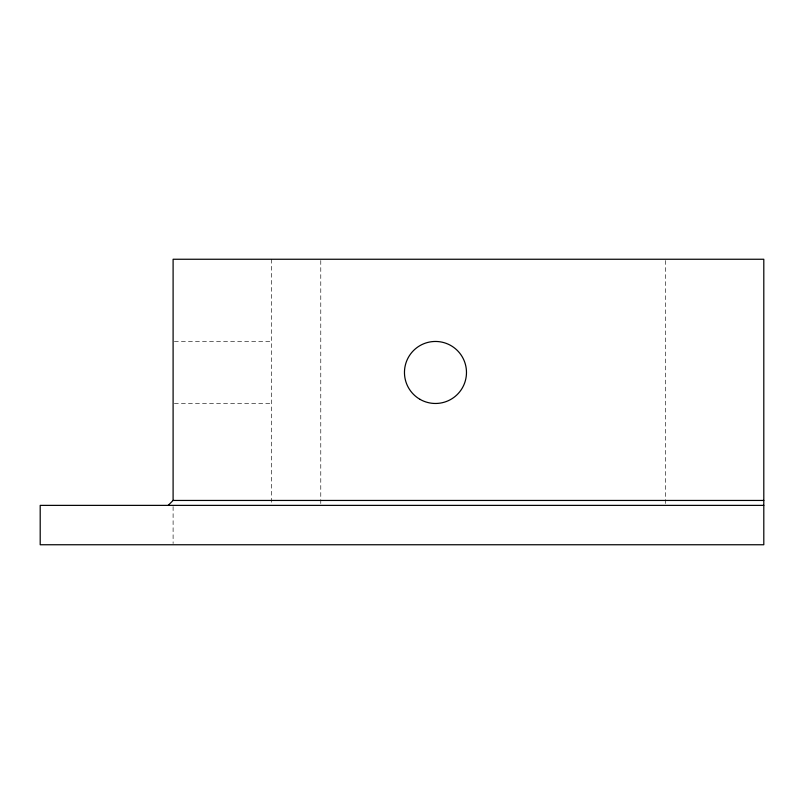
<?xml version="1.0" encoding="UTF-8"?>
<svg xmlns="http://www.w3.org/2000/svg" width="804" height="804" viewBox="0 0 804 804"><rect width="100%" height="100%" fill="white"/><g stroke="black" fill="none" stroke-linecap="round" stroke-linejoin="round"><path stroke-width="0.6" stroke-dasharray="4.02 3.01" d="M174.347 341.459L271.551 341.459M174.347 403.477L271.551 403.477M665.35 260.506L665.35 504.118M320.776 260.506L320.776 504.118M271.551 259.25L271.551 504.118M173.101 506.6L173.101 543.524"/><path stroke-width="1.21" d="M168.187 505.374L173.101 500.45L763.8 500.45M763.8 505.374L40.2 505.374L40.2 544.75L763.8 544.75L763.8 259.25L173.101 259.25L173.101 500.45M419.969 399.327A31.014 31.014 0 0 0 466.481 372.463A31.014 31.014 0 0 0 419.969 345.609A31.014 31.014 0 0 0 419.969 399.327"/></g></svg>
